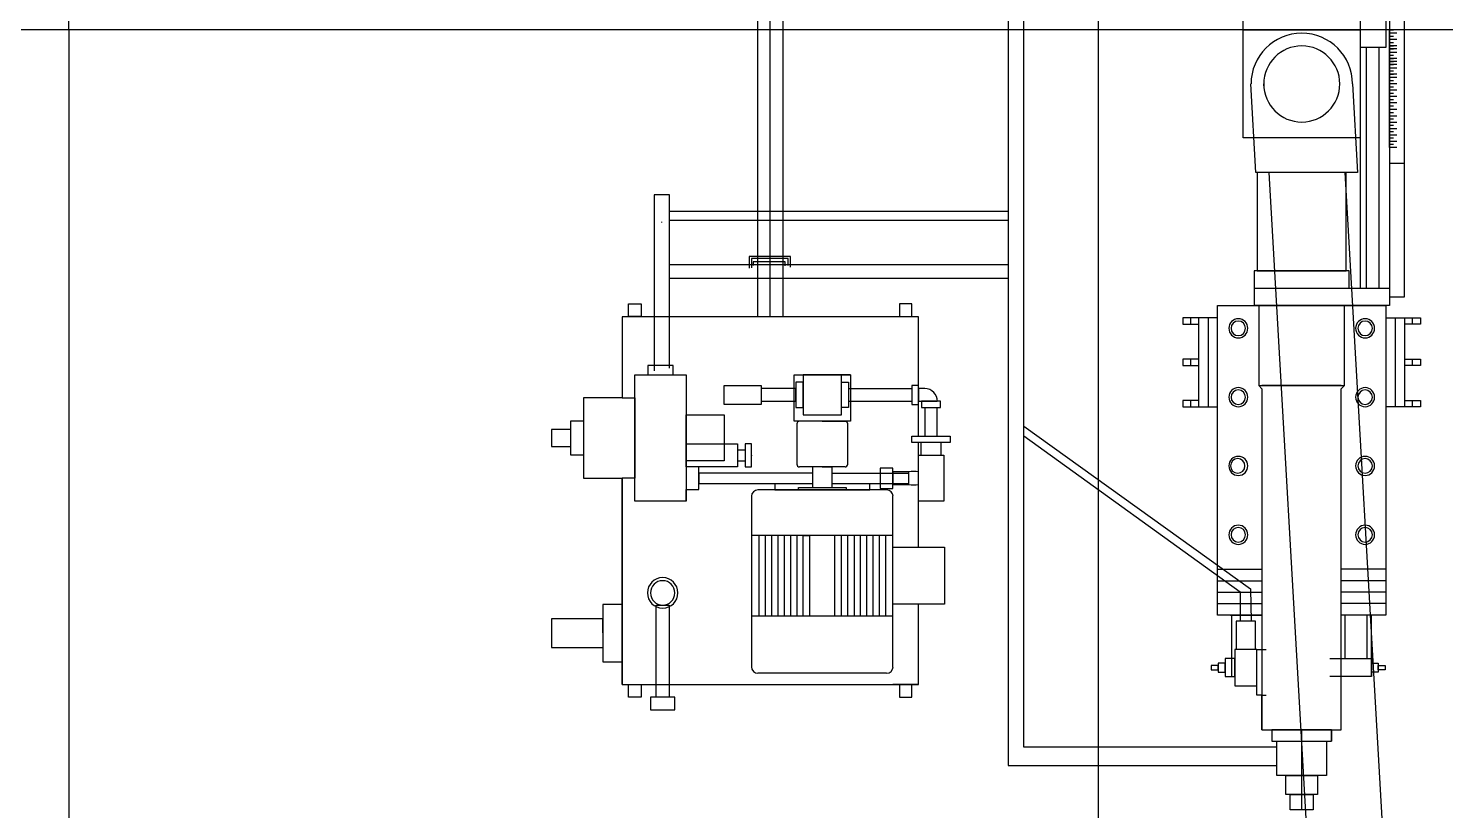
# Model space of a CAD drawing. Header units: inches. Extents: x 23291 to 181956, y 9161 to 51408.
# Drawn here: x 101938 to 104396, y 17415 to 18772 of the extents above; entities that cross this region are included whole.
import ezdxf

# ---------------------------------------------------------------- set-up
doc = ezdxf.new("R2010")
doc.units = ezdxf.units.IN
doc.header["$MEASUREMENT"] = 0
doc.linetypes.add('CENTER2', pattern=[1.125, 0.75, -0.125, 0.125, -0.125])
for name, color, linetype in [('CL', 2, 'Continuous'), ('PDF9_Geometry', 7, 'Continuous'), ('wl 2', 3, 'Continuous')]:
    doc.layers.add(name, color=color, linetype=linetype)

# ---------------------------------------------------------------- blocks, each defined once
blk = doc.blocks.new('2')
at = {"layer": 'PDF9_Geometry', "lineweight": 25}
for p, q in [((28.5852, 30.4683), (28.5852, 32.7103)), ((28.5606, 32.6849), (28.5606, 30.4397)), ((28.1654, 32.0517), (28.1654, 31.1473)), ((28.1853, 31.5995), (28.1853, 32.0517)), ((28.2054, 32.0517), (28.2054, 31.1473)), ((29.1618, 32.0201), (29.1618, 31.5995)), ((29.1857, 31.5995), (29.1857, 32.0201)), ((28.9313, 31.5995), (28.9313, 31.7696)), ((29.1153, 31.7696), (29.1153, 31.5995)), ((29.1563, 31.5995), (29.1563, 31.6266)), ((28.1853, 31.1473), (28.1853, 31.5995)), ((28.9313, 31.5995), (29.1153, 31.5995)), ((28.9313, 31.4296), (28.9313, 31.5995)), ((29.1153, 31.5995), (29.1153, 31.4296)), ((29.1563, 31.5723), (29.1563, 31.5995)), ((29.1618, 31.5949), (29.1618, 31.5999)), ((29.1618, 31.5999), (29.1682, 31.5999)), ((29.1618, 31.5995), (29.1618, 31.1788)), ((29.1857, 31.1788), (29.1857, 31.5995)), ((29.1618, 31.5897), (29.1618, 31.5949)), ((29.1618, 31.5949), (29.1733, 31.5949)), ((29.1618, 31.5847), (29.1618, 31.5897)), ((29.1618, 31.5897), (29.1682, 31.5897)), ((29.1618, 31.5797), (29.1618, 31.5847)), ((29.1618, 31.5847), (29.1733, 31.5847)), ((29.1618, 31.5747), (29.1618, 31.5797)), ((29.1618, 31.5797), (29.1682, 31.5797)), ((29.1153, 31.5723), (29.1359, 31.5723)), ((29.1255, 31.1924), (29.1255, 31.5723)), ((29.1359, 31.5723), (29.1563, 31.5723)), ((29.1456, 31.1924), (29.1456, 31.5723)), ((29.1733, 31.5747), (29.1618, 31.5747)), ((29.1618, 31.5747), (29.1618, 31.5697)), ((29.1618, 31.5697), (29.1618, 31.5747)), ((29.1618, 31.5747), (29.1682, 31.5747)), ((29.1733, 31.5697), (29.1618, 31.5697)), ((29.1618, 31.5697), (29.1618, 31.5647)), ((29.1618, 31.5647), (29.1618, 31.5697)), ((29.1618, 31.5697), (29.1682, 31.5697)), ((29.1618, 31.5597), (29.1618, 31.5647)), ((29.1618, 31.5647), (29.1733, 31.5647)), ((29.1618, 31.5547), (29.1618, 31.5597)), ((29.1618, 31.5597), (29.1682, 31.5597)), ((29.1733, 31.5547), (29.1618, 31.5547)), ((29.1618, 31.5547), (29.1618, 31.5498)), ((29.1618, 31.5498), (29.1618, 31.5547)), ((29.1618, 31.5547), (29.1682, 31.5547)), ((29.1733, 31.5498), (29.1618, 31.5498)), ((29.1618, 31.5498), (29.1618, 31.5448)), ((29.1618, 31.5448), (29.1618, 31.5498)), ((29.1618, 31.5498), (29.1682, 31.5498)), ((29.1733, 31.5448), (29.1618, 31.5448)), ((29.1618, 31.5448), (29.1618, 31.5398)), ((29.1618, 31.5398), (29.1618, 31.5448)), ((29.1618, 31.5448), (29.1682, 31.5448)), ((29.1618, 31.5348), (29.1618, 31.5398)), ((29.1618, 31.5398), (29.1733, 31.5398)), ((29.1618, 31.5298), (29.1618, 31.5348)), ((29.1618, 31.5348), (29.1682, 31.5348)), ((28.9512, 31.3745), (28.9432, 31.5144)), ((28.9634, 31.5144), (28.9636, 31.5076)), ((29.1033, 31.5144), (29.1113, 31.3745)), ((29.1733, 31.5298), (29.1618, 31.5298)), ((29.1618, 31.5298), (29.1618, 31.5248)), ((29.1618, 31.5248), (29.1618, 31.5298)), ((29.1618, 31.5298), (29.1682, 31.5298)), ((29.1618, 31.5198), (29.1618, 31.5248)), ((29.1618, 31.5248), (29.1733, 31.5248)), ((29.1618, 31.5148), (29.1618, 31.5198)), ((29.1618, 31.5198), (29.1682, 31.5198)), ((29.1618, 31.5098), (29.1618, 31.5148)), ((29.1618, 31.5148), (29.1733, 31.5148)), ((29.1618, 31.5048), (29.1618, 31.5098)), ((29.1618, 31.5098), (29.1682, 31.5098)), ((29.1618, 31.4998), (29.1618, 31.5048)), ((29.1618, 31.5048), (29.1733, 31.5048)), ((29.1618, 31.4949), (29.1618, 31.4998)), ((29.1618, 31.4998), (29.1682, 31.4998)), ((29.1618, 31.4899), (29.1618, 31.4949)), ((29.1618, 31.4949), (29.1733, 31.4949)), ((29.1618, 31.4849), (29.1618, 31.4899)), ((29.1618, 31.4899), (29.1682, 31.4899)), ((29.1618, 31.4797), (29.1618, 31.4849)), ((29.1618, 31.4849), (29.1733, 31.4849)), ((29.1618, 31.4747), (29.1618, 31.4797)), ((29.1618, 31.4797), (29.1682, 31.4797)), ((29.1618, 31.4697), (29.1618, 31.4747)), ((29.1618, 31.4747), (29.1733, 31.4747)), ((29.1618, 31.4641), (29.1618, 31.4691)), ((29.1618, 31.4691), (29.1682, 31.4691)), ((29.1618, 31.4591), (29.1618, 31.4641)), ((29.1618, 31.4641), (29.1733, 31.4641)), ((29.1618, 31.4541), (29.1618, 31.4591)), ((29.1618, 31.4591), (29.1682, 31.4591)), ((29.1618, 31.4491), (29.1618, 31.4541)), ((29.1618, 31.4541), (29.1733, 31.4541)), ((29.1618, 31.4441), (29.1618, 31.4491)), ((29.1618, 31.4491), (29.1682, 31.4491)), ((29.1618, 31.4392), (29.1618, 31.4441)), ((29.1618, 31.4441), (29.1733, 31.4441)), ((28.9481, 31.4296), (28.9313, 31.4296)), ((29.1082, 31.4296), (28.9481, 31.4296)), ((29.1153, 31.4296), (29.1082, 31.4296)), ((29.1153, 31.4296), (29.1153, 31.1924)), ((29.1618, 31.4342), (29.1618, 31.4392)), ((29.1618, 31.4392), (29.1682, 31.4392)), ((29.1618, 31.4292), (29.1618, 31.4342)), ((29.1618, 31.4342), (29.1733, 31.4342)), ((29.1618, 31.4242), (29.1618, 31.4292)), ((29.1618, 31.4292), (29.1682, 31.4292)), ((29.1618, 31.4192), (29.1618, 31.4242)), ((29.1618, 31.4242), (29.1733, 31.4242)), ((29.1618, 31.4142), (29.1618, 31.4192)), ((29.1618, 31.4192), (29.1682, 31.4192)), ((29.1733, 31.4142), (29.1618, 31.4142)), ((29.1618, 31.4142), (29.1618, 31.4092)), ((29.1618, 31.4092), (29.1618, 31.4042)), ((29.1618, 31.4042), (29.1618, 31.3992)), ((29.1618, 31.3992), (29.1618, 31.3942)), ((29.1618, 31.3942), (29.1618, 31.3892)), ((29.1618, 31.3892), (29.1857, 31.3892)), ((29.0234, 31.3745), (28.9512, 31.3745)), ((28.9532, 31.3745), (28.9532, 31.2195)), ((28.9714, 31.3745), (29.0354, 30.2555)), ((29.1113, 31.3745), (29.0234, 31.3745)), ((29.0914, 31.3745), (29.1554, 30.2555)), ((29.0934, 31.2195), (29.0934, 31.3745)), ((28.0267, 31.3397), (28.0026, 31.3397)), ((28.0026, 31.3397), (28.0026, 31.0622)), ((28.0267, 31.0662), (28.0267, 31.3397)), ((28.0267, 31.3138), (28.5606, 31.3138)), ((28.0137, 31.2968), (28.0137, 31.2958)), ((28.5606, 31.2988), (28.0267, 31.2988)), ((28.2172, 31.2423), (28.1523, 31.2423)), ((28.1523, 31.2423), (28.1523, 31.2237)), ((28.2172, 31.2253), (28.2172, 31.2423)), ((28.0267, 31.2297), (28.5606, 31.2297)), ((28.2136, 31.2393), (28.1556, 31.2393)), ((28.1556, 31.2393), (28.1556, 31.2243)), ((28.2088, 31.2337), (28.1587, 31.2337)), ((28.1587, 31.2337), (28.1587, 31.2283)), ((28.2088, 31.2277), (28.2088, 31.2337)), ((28.2136, 31.2283), (28.2136, 31.2393)), ((28.0267, 31.2082), (28.5606, 31.2082)), ((29.0983, 31.2195), (28.9483, 31.2195)), ((28.9483, 31.2195), (28.9483, 31.1652)), ((28.9532, 31.2195), (29.0234, 31.2195)), ((29.0234, 31.2195), (29.0934, 31.2195)), ((29.0983, 31.1924), (29.0983, 31.2195)), ((28.9483, 31.1924), (29.1618, 31.1924)), ((29.1618, 31.1924), (29.1618, 31.1652)), ((29.1618, 31.1788), (29.1857, 31.1788)), ((27.9619, 31.1475), (27.9619, 31.1674)), ((27.9619, 31.1674), (27.9818, 31.1674)), ((27.9818, 31.1674), (27.9818, 31.1475)), ((28.4089, 31.1674), (28.389, 31.1674)), ((28.389, 31.1674), (28.389, 31.1475)), ((28.4089, 31.1475), (28.4089, 31.1674)), ((28.8908, 30.6769), (28.8908, 31.1652)), ((28.8908, 31.1652), (28.9559, 31.1652)), ((28.9483, 31.1652), (29.0234, 31.1652)), ((29.1618, 31.1652), (28.9483, 31.1652)), ((28.9559, 31.1652), (28.9559, 31.0387)), ((29.0234, 31.1652), (29.0983, 31.1652)), ((29.0858, 31.1652), (29.1359, 31.1652)), ((29.0907, 31.0387), (29.0907, 31.1652)), ((29.0983, 31.1652), (29.1558, 31.1652)), ((29.1558, 31.1652), (29.1153, 31.1652)), ((29.1456, 31.1652), (29.1357, 31.1652)), ((29.1357, 31.1652), (29.1558, 31.1652)), ((29.1558, 31.1652), (29.1558, 30.6769)), ((28.4189, 31.1473), (27.9519, 31.1473)), ((27.9519, 31.1473), (27.9519, 31.0193)), ((27.9818, 31.1475), (27.9619, 31.1475)), ((28.4189, 30.9588), (28.4189, 31.1473)), ((28.8609, 31.1453), (28.8359, 31.1453)), ((28.8359, 31.1453), (28.8359, 31.1353)), ((28.8359, 31.1353), (28.8609, 31.1353)), ((28.8483, 31.1353), (28.8483, 31.1453)), ((28.8908, 31.1453), (28.8609, 31.1453)), ((28.8609, 31.1453), (28.8609, 31.0053)), ((28.8757, 31.1453), (28.8757, 31.0053)), ((29.1558, 31.1453), (29.1857, 31.1453)), ((29.1709, 31.1453), (29.1709, 31.0053)), ((29.1857, 31.1453), (29.1857, 31.0053)), ((29.1857, 31.1453), (29.2107, 31.1453)), ((29.2107, 31.1353), (29.1857, 31.1353)), ((29.1983, 31.1353), (29.1983, 31.1453)), ((29.2107, 31.1453), (29.2107, 31.1353)), ((28.0323, 31.0706), (27.9924, 31.0706)), ((27.9924, 31.0706), (27.9924, 31.0556)), ((28.0323, 31.0556), (28.0323, 31.0706)), ((28.8609, 31.0804), (28.8359, 31.0804)), ((28.8359, 31.0804), (28.8359, 31.0704)), ((28.8359, 31.0704), (28.8609, 31.0704)), ((28.8483, 31.0704), (28.8483, 31.0804)), ((29.1857, 31.0804), (29.2107, 31.0804)), ((29.2107, 31.0704), (29.1857, 31.0704)), ((29.1983, 31.0704), (29.1983, 31.0804)), ((29.2107, 31.0804), (29.2107, 31.0704)), ((27.9718, 30.956), (27.9718, 31.0556)), ((27.9718, 31.0556), (28.0529, 31.0556)), ((27.9924, 31.0556), (28.0123, 31.0556)), ((28.0123, 31.0556), (28.0323, 31.0556)), ((28.0529, 31.0556), (28.0529, 30.8566)), ((28.2229, 30.9924), (28.2229, 31.0556)), ((28.2229, 31.0556), (28.3117, 31.0556)), ((28.2371, 31.0439), (28.226, 31.0439)), ((28.226, 31.0439), (28.226, 31.0039)), ((28.2674, 31.0556), (28.2371, 31.0556)), ((28.2371, 31.0556), (28.2371, 30.9924)), ((28.2371, 31.0239), (28.2371, 31.0439)), ((28.2978, 31.0556), (28.2674, 31.0556)), ((28.2978, 31.0556), (28.3117, 31.0556)), ((28.3117, 31.0556), (28.2978, 31.0556)), ((28.2978, 31.0556), (28.3117, 31.0556)), ((28.2978, 30.9924), (28.2978, 31.0556)), ((28.2978, 31.0439), (28.3088, 31.0439)), ((28.3088, 31.0439), (28.3088, 31.0039)), ((28.3117, 31.0556), (28.3117, 30.9824)), ((27.9519, 31.0193), (27.891, 31.0193)), ((27.891, 31.0193), (27.891, 30.8927)), ((27.9519, 31.0193), (27.9718, 31.0193)), ((27.9718, 31.0193), (27.9718, 30.8927)), ((28.1129, 31.0089), (28.1129, 31.0389)), ((28.1129, 31.0389), (28.1709, 31.0389)), ((28.1709, 31.0389), (28.1709, 31.0239)), ((28.226, 31.0339), (28.1709, 31.0339)), ((28.1709, 31.0339), (28.1709, 31.0139)), ((28.1709, 31.0239), (28.1709, 31.0089)), ((28.226, 31.0239), (28.226, 31.0339)), ((28.226, 31.0139), (28.226, 31.0239)), ((28.2371, 31.0039), (28.2371, 31.0239)), ((28.3088, 31.0339), (28.3638, 31.0339)), ((28.3638, 31.0339), (28.4089, 31.0339)), ((28.4189, 31.0389), (28.4089, 31.0389)), ((28.4089, 31.0389), (28.4089, 31.0089)), ((28.4189, 31.0239), (28.4189, 31.0389)), ((28.4289, 31.0339), (28.4189, 31.0339)), ((28.4189, 31.0339), (28.4189, 31.0139)), ((28.4189, 31.0089), (28.4189, 31.0239)), ((28.9559, 31.0387), (28.9607, 31.0337)), ((28.9559, 31.0387), (29.0234, 31.0387)), ((29.0858, 31.0387), (28.9607, 31.0387)), ((28.9607, 31.0337), (28.9607, 30.496)), ((29.0234, 31.0387), (29.0907, 31.0387)), ((29.0858, 31.0337), (29.0907, 31.0387)), ((29.0858, 30.496), (29.0858, 31.0337)), ((28.1709, 31.0089), (28.1129, 31.0089)), ((28.1709, 31.0139), (28.226, 31.0139)), ((28.226, 31.0039), (28.2371, 31.0039)), ((28.3088, 31.0039), (28.2978, 31.0039)), ((28.3088, 31.0139), (28.3638, 31.0139)), ((28.3638, 31.0139), (28.4089, 31.0139)), ((28.4089, 31.0089), (28.4189, 31.0089)), ((28.4189, 31.0139), (28.4289, 31.0139)), ((28.424, 31.0139), (28.424, 31.0039)), ((28.4539, 31.0139), (28.424, 31.0139)), ((28.424, 31.0039), (28.4388, 31.0039)), ((28.4289, 31.0139), (28.4488, 31.0139)), ((28.4289, 31.0039), (28.4289, 30.9588)), ((28.4388, 31.0039), (28.4539, 31.0039)), ((28.4488, 30.9588), (28.4488, 31.0039)), ((28.4539, 31.0039), (28.4539, 31.0139)), ((28.8609, 31.0153), (28.8359, 31.0153)), ((28.8359, 31.0153), (28.8359, 31.0053)), ((28.8359, 31.0053), (28.8609, 31.0053)), ((28.8483, 31.0053), (28.8483, 31.0153)), ((28.8609, 31.0053), (28.8908, 31.0053)), ((29.1857, 31.0053), (29.1558, 31.0053)), ((29.1857, 31.0153), (29.2107, 31.0153)), ((29.2107, 31.0053), (29.1857, 31.0053)), ((29.1983, 31.0053), (29.1983, 31.0153)), ((29.2107, 31.0153), (29.2107, 31.0053)), ((27.8709, 30.9289), (27.8709, 30.9832)), ((27.8709, 30.9832), (27.891, 30.9832)), ((27.891, 30.9832), (27.891, 30.956)), ((28.0529, 30.956), (28.0529, 30.9924)), ((28.0529, 30.9924), (28.1129, 30.9924)), ((28.0529, 30.9924), (28.1129, 30.9924)), ((28.1129, 30.9924), (28.1129, 30.9199)), ((28.2229, 30.9824), (28.2229, 30.9924)), ((28.3117, 30.9824), (28.2229, 30.9824)), ((28.2274, 30.9784), (28.2274, 30.9147)), ((28.2371, 30.9924), (28.2978, 30.9924)), ((28.2674, 30.9824), (28.3073, 30.9824)), ((28.3073, 30.9784), (28.3073, 30.9147)), ((28.5852, 30.9748), (28.9428, 30.7182)), ((27.8709, 30.9696), (27.8407, 30.9696)), ((27.8407, 30.9696), (27.8407, 30.9424)), ((27.8709, 30.956), (27.8709, 30.9696)), ((27.8709, 30.9424), (27.8709, 30.956)), ((27.891, 30.956), (27.891, 30.9289)), ((27.9718, 30.8566), (27.9718, 30.956)), ((28.0529, 30.9199), (28.0529, 30.956)), ((28.4089, 30.9488), (28.4089, 30.9588)), ((28.4089, 30.9588), (28.4689, 30.9588)), ((28.4289, 30.9588), (28.4388, 30.9588)), ((28.4388, 30.9588), (28.4488, 30.9588)), ((28.4689, 30.9588), (28.4689, 30.9488)), ((28.5852, 30.9592), (28.9262, 30.7136)), ((27.8407, 30.9424), (27.8709, 30.9424)), ((28.0529, 30.9107), (28.0529, 30.9466)), ((28.0529, 30.9466), (28.1339, 30.9466)), ((28.1339, 30.9466), (28.1339, 30.9107)), ((28.1339, 30.9376), (28.1459, 30.9376)), ((28.1558, 30.9466), (28.1459, 30.9466)), ((28.1459, 30.9466), (28.1459, 30.9107)), ((28.1459, 30.9376), (28.1459, 30.9197)), ((28.1558, 30.9107), (28.1558, 30.9466)), ((28.1558, 30.9287), (28.1558, 30.9376)), ((28.4388, 30.9488), (28.4089, 30.9488)), ((28.4189, 30.7839), (28.4189, 30.9488)), ((28.455, 30.9488), (28.4229, 30.9488)), ((28.4229, 30.9488), (28.4229, 30.9289)), ((28.4689, 30.9488), (28.4388, 30.9488)), ((28.455, 30.9289), (28.455, 30.9488)), ((27.891, 30.9289), (27.8709, 30.9289)), ((28.1129, 30.9199), (28.0529, 30.9199)), ((28.0728, 30.9107), (28.0529, 30.9107)), ((28.1339, 30.9107), (28.0529, 30.9107)), ((28.0728, 30.8746), (28.0728, 30.9107)), ((28.1459, 30.9197), (28.1339, 30.9197)), ((28.1459, 30.9107), (28.1558, 30.9107)), ((28.1558, 30.9197), (28.1558, 30.9287)), ((28.1558, 30.9287), (28.1558, 30.9279)), ((28.3033, 30.9107), (28.2313, 30.9107)), ((28.2522, 30.9107), (28.2522, 30.8782)), ((28.2674, 30.9107), (28.2825, 30.9107)), ((28.2825, 30.9107), (28.2825, 30.8782)), ((28.3788, 30.9087), (28.3589, 30.9087)), ((28.3589, 30.9087), (28.3589, 30.8766)), ((28.3788, 30.8927), (28.3788, 30.9087)), ((28.4189, 30.8927), (28.4189, 30.9289)), ((28.4189, 30.9289), (28.459, 30.9289)), ((28.4388, 30.9289), (28.455, 30.9289)), ((28.459, 30.9289), (28.459, 30.8564)), ((27.891, 30.8927), (27.9519, 30.8927)), ((27.9718, 30.8927), (27.9519, 30.8927)), ((27.9519, 30.8927), (27.9519, 30.5673)), ((27.9519, 30.5673), (27.9519, 30.8927)), ((27.9519, 30.8927), (27.9519, 30.5673)), ((28.2522, 30.9007), (28.0728, 30.9007)), ((28.0728, 30.9007), (28.0728, 30.8927)), ((28.0728, 30.8927), (28.0728, 30.8845)), ((28.0728, 30.8845), (28.2522, 30.8845)), ((28.1924, 30.8845), (28.1924, 30.8742)), ((28.2825, 30.9007), (28.4038, 30.9007)), ((28.2825, 30.8845), (28.4038, 30.8845)), ((28.3425, 30.8742), (28.3425, 30.8845)), ((28.4038, 30.9027), (28.3788, 30.9027)), ((28.3788, 30.9027), (28.3788, 30.8927)), ((28.3788, 30.8927), (28.3788, 30.9007)), ((28.3788, 30.9007), (28.3788, 30.8845)), ((28.3788, 30.8766), (28.3788, 30.8927)), ((28.4038, 30.8825), (28.4038, 30.9027)), ((28.0529, 30.8746), (28.0529, 30.8566)), ((28.0529, 30.8566), (28.0529, 30.8746)), ((28.0529, 30.8746), (28.0728, 30.8746)), ((28.1558, 30.8642), (28.1558, 30.5953)), ((28.3689, 30.8742), (28.1658, 30.8742)), ((28.1924, 30.8742), (28.2674, 30.8742)), ((28.2298, 30.8742), (28.2298, 30.8782)), ((28.2298, 30.8782), (28.3049, 30.8782)), ((28.2674, 30.8742), (28.2298, 30.8742)), ((28.2674, 30.8742), (28.3292, 30.8742)), ((28.2674, 30.8742), (28.3425, 30.8742)), ((28.3049, 30.8742), (28.2674, 30.8742)), ((28.3049, 30.8782), (28.3049, 30.8742)), ((28.3589, 30.8766), (28.3788, 30.8766)), ((28.3788, 30.8825), (28.4038, 30.8825)), ((28.3788, 30.5953), (28.3788, 30.8642)), ((28.0529, 30.8566), (27.9718, 30.8566)), ((28.459, 30.8564), (28.4189, 30.8564)), ((28.2674, 30.8023), (28.1558, 30.8023)), ((28.1773, 30.8023), (28.1673, 30.8023)), ((28.1673, 30.8023), (28.1673, 30.6757)), ((28.1873, 30.8023), (28.1773, 30.8023)), ((28.1773, 30.8023), (28.1773, 30.6757)), ((28.1975, 30.8023), (28.1873, 30.8023)), ((28.1873, 30.8023), (28.1873, 30.6757)), ((28.2074, 30.8023), (28.1975, 30.8023)), ((28.1975, 30.8023), (28.1975, 30.6757)), ((28.2174, 30.8023), (28.2074, 30.8023)), ((28.2074, 30.8023), (28.2074, 30.6757)), ((28.2274, 30.8023), (28.2174, 30.8023)), ((28.2174, 30.8023), (28.2174, 30.6757)), ((28.2373, 30.8023), (28.2274, 30.8023)), ((28.2274, 30.8023), (28.2274, 30.6757)), ((28.2373, 30.6757), (28.2373, 30.8023)), ((28.2373, 30.8023), (28.2473, 30.8023)), ((28.2473, 30.8023), (28.2473, 30.6757)), ((28.3788, 30.8023), (28.2674, 30.8023)), ((28.2874, 30.8023), (28.2674, 30.8023)), ((28.2874, 30.6757), (28.2874, 30.8023)), ((28.2973, 30.8023), (28.2973, 30.6757)), ((28.3073, 30.8023), (28.3073, 30.6757)), ((28.3175, 30.8023), (28.3175, 30.6757)), ((28.3274, 30.8023), (28.3274, 30.6757)), ((28.3374, 30.8023), (28.3374, 30.6757)), ((28.3474, 30.8023), (28.3474, 30.6757)), ((28.3573, 30.8023), (28.3573, 30.6757)), ((28.3673, 30.8023), (28.3673, 30.6757)), ((28.3788, 30.6757), (28.3788, 30.8023)), ((28.3788, 30.739), (28.3788, 30.7931)), ((28.3788, 30.739), (28.3788, 30.7839)), ((28.3788, 30.7839), (28.4599, 30.7839)), ((28.4599, 30.7839), (28.4599, 30.6939)), ((28.3788, 30.6847), (28.3788, 30.739)), ((28.8908, 30.749), (28.9607, 30.749)), ((28.8908, 30.7308), (28.9607, 30.7308)), ((29.1558, 30.749), (29.0858, 30.749)), ((29.1558, 30.7308), (29.0858, 30.7308)), ((28.8908, 30.7129), (28.9607, 30.7129)), ((28.9262, 30.7136), (28.9266, 30.6673)), ((28.9428, 30.7182), (28.9439, 30.6673)), ((29.1558, 30.7129), (29.0858, 30.7129)), ((27.9519, 30.6937), (27.9216, 30.6937)), ((27.9216, 30.6937), (27.9216, 30.6032)), ((28.0057, 30.5475), (28.0057, 30.6925)), ((28.0057, 30.6925), (28.0157, 30.6925)), ((28.0157, 30.6925), (28.0259, 30.6925)), ((28.0259, 30.6925), (28.0259, 30.5475)), ((28.4599, 30.6939), (28.3788, 30.6939)), ((28.4189, 30.5673), (28.4189, 30.6939)), ((28.8908, 30.6949), (28.9607, 30.6949)), ((29.1558, 30.6949), (29.0858, 30.6949)), ((27.9216, 30.6711), (27.8407, 30.6711)), ((27.8407, 30.6711), (27.8407, 30.6258)), ((27.9216, 30.6486), (27.9216, 30.6711)), ((28.1558, 30.6757), (28.2674, 30.6757)), ((28.2674, 30.6757), (28.3788, 30.6757)), ((28.9109, 30.6769), (28.8908, 30.6769)), ((28.9109, 30.6769), (28.9607, 30.6769)), ((28.9607, 30.6769), (28.9109, 30.6769)), ((28.9131, 30.5797), (28.9131, 30.6769)), ((28.9202, 30.6769), (28.9552, 30.6769)), ((28.9503, 30.6673), (28.9202, 30.6673)), ((28.9202, 30.6673), (28.9202, 30.6226)), ((28.9503, 30.6226), (28.9503, 30.6673)), ((29.1359, 30.6769), (29.0858, 30.6769)), ((29.1264, 30.6769), (29.0914, 30.6769)), ((29.0914, 30.6769), (29.0914, 30.6082)), ((29.1264, 30.6082), (29.1264, 30.6769)), ((29.1335, 30.5797), (29.1335, 30.6769)), ((29.1558, 30.6769), (29.1359, 30.6769)), ((27.8407, 30.6258), (27.9216, 30.6258)), ((28.9528, 30.6226), (28.9178, 30.6226)), ((28.9178, 30.6226), (28.9178, 30.5653)), ((28.9528, 30.5503), (28.9528, 30.6226)), ((28.9528, 30.6226), (28.9607, 30.6226)), ((28.9528, 30.5653), (28.9528, 30.6226)), ((28.9607, 30.6226), (28.9672, 30.6226)), ((27.9216, 30.6032), (27.9519, 30.6032)), ((27.9519, 30.6032), (27.9519, 30.5673)), ((28.8919, 30.5975), (28.8808, 30.5975)), ((28.8808, 30.5975), (28.8808, 30.5905)), ((28.9025, 30.6011), (28.8919, 30.6011)), ((28.8919, 30.6011), (28.8919, 30.5869)), ((28.8919, 30.5941), (28.8919, 30.5975)), ((28.8919, 30.5905), (28.8919, 30.5941)), ((28.9178, 30.6082), (28.9025, 30.6082)), ((28.9025, 30.6082), (28.9025, 30.5797)), ((28.9025, 30.5941), (28.9025, 30.6011)), ((28.9025, 30.5869), (28.9025, 30.5941)), ((28.9178, 30.5941), (28.9178, 30.6082)), ((28.9178, 30.5797), (28.9178, 30.5941)), ((29.0677, 30.6082), (29.1335, 30.6082)), ((29.1335, 30.6082), (29.1335, 30.5797)), ((29.1335, 30.5941), (29.1335, 30.6011)), ((29.1335, 30.6011), (29.1441, 30.6011)), ((29.1335, 30.5869), (29.1335, 30.5941)), ((29.1441, 30.6011), (29.1441, 30.5869)), ((29.1441, 30.5941), (29.1441, 30.5975)), ((29.1441, 30.5975), (29.1552, 30.5975)), ((29.1441, 30.5905), (29.1441, 30.5941)), ((29.1552, 30.5975), (29.1552, 30.5905)), ((28.3689, 30.5853), (28.1658, 30.5853)), ((28.8808, 30.5905), (28.8919, 30.5905)), ((28.8919, 30.5869), (28.9025, 30.5869)), ((28.9025, 30.5797), (28.9178, 30.5797)), ((29.1335, 30.5797), (29.0677, 30.5797)), ((29.1441, 30.5869), (29.1335, 30.5869)), ((29.1552, 30.5905), (29.1441, 30.5905)), ((27.9519, 30.5673), (28.4189, 30.5673)), ((27.9519, 30.5673), (28.0329, 30.5673)), ((27.9519, 30.5673), (27.9718, 30.5673)), ((27.9619, 30.5471), (27.9619, 30.5673)), ((27.9718, 30.5673), (27.9818, 30.5673)), ((27.9818, 30.5673), (27.9818, 30.5471)), ((28.4189, 30.5673), (28.3788, 30.5673)), ((28.389, 30.5673), (28.389, 30.5471)), ((28.4089, 30.5471), (28.4089, 30.5673)), ((28.9178, 30.5653), (28.9528, 30.5653)), ((28.9528, 30.5503), (28.9528, 30.5653)), ((28.9607, 30.5503), (28.9528, 30.5503)), ((28.9607, 30.496), (28.9607, 30.5503)), ((28.9607, 30.5503), (28.9676, 30.5503)), ((27.9818, 30.5471), (27.9619, 30.5471)), ((28.0157, 30.5475), (27.9968, 30.5475)), ((27.9968, 30.5475), (27.9968, 30.5276)), ((27.9968, 30.5276), (28.0157, 30.5276)), ((28.0157, 30.5475), (28.0057, 30.5475)), ((28.0347, 30.5475), (28.0157, 30.5475)), ((28.0259, 30.5475), (28.0157, 30.5475)), ((28.0157, 30.5276), (28.0347, 30.5276)), ((28.0347, 30.5276), (28.0347, 30.5475)), ((28.389, 30.5471), (28.4089, 30.5471)), ((28.9607, 30.496), (29.0858, 30.496)), ((29.0234, 30.496), (28.9765, 30.496)), ((28.9765, 30.496), (28.9765, 30.4781)), ((29.0234, 30.3695), (29.0234, 30.496)), ((29.0701, 30.496), (29.0234, 30.496)), ((29.0234, 30.496), (29.0701, 30.496)), ((29.0701, 30.4781), (29.0701, 30.496)), ((29.0701, 30.496), (29.0701, 30.4781)), ((28.9842, 30.4683), (28.5852, 30.4683)), ((28.9765, 30.4781), (29.0701, 30.4781)), ((28.9842, 30.4238), (28.9842, 30.4781)), ((28.9842, 30.4781), (29.0234, 30.4781)), ((29.0234, 30.4781), (29.0624, 30.4781)), ((29.0624, 30.4781), (29.0624, 30.4238)), ((28.5606, 30.4397), (28.9842, 30.4397)), ((29.0624, 30.4238), (28.9842, 30.4238)), ((28.9984, 30.3938), (28.9984, 30.4238)), ((28.9984, 30.4238), (29.0234, 30.4238)), ((29.0234, 30.4238), (29.0482, 30.4238)), ((29.0482, 30.4238), (29.0482, 30.3938)), ((29.0482, 30.3938), (28.9984, 30.3938)), ((29.0052, 30.3695), (29.0052, 30.3938)), ((29.0052, 30.3938), (29.0234, 30.3938)), ((29.0234, 30.3938), (29.0413, 30.3938)), ((29.0413, 30.3938), (29.0413, 30.3695)), ((29.0413, 30.3695), (29.0052, 30.3695))]:
    blk.add_line(p, q, dxfattribs=at)
for centre, start_param, end_param in [((28.4115, 30.8644), 1.395301, 1.746292), ((28.4115, 30.9207), 4.536915, 4.887863)]:
    blk.add_ellipse(centre, major_axis=(0.043, 0), ratio=0.901599, start_param=start_param, end_param=end_param, dxfattribs=at)
for points in [[(29.0235, 31.5943), (28.9793, 31.5943), (28.9435, 31.5585), (28.9435, 31.5143)], [(29.1036, 31.5143), (29.1036, 31.5585), (29.0677, 31.5943), (29.0235, 31.5943)], [(29.0235, 31.5743), (28.9904, 31.5743), (28.9636, 31.5475), (28.9636, 31.5143)], [(29.0834, 31.5143), (29.0834, 31.5475), (29.0566, 31.5743), (29.0235, 31.5743)], [(28.9636, 31.5143), (28.9636, 31.4812), (28.9904, 31.4543), (29.0235, 31.4543)], [(29.0235, 31.4543), (29.0566, 31.4543), (29.0834, 31.4812), (29.0834, 31.5143)], [(28.9234, 31.1441), (28.9152, 31.1441), (28.9085, 31.1373), (28.9085, 31.129)], [(28.9234, 31.1405), (28.9171, 31.1405), (28.912, 31.1353), (28.912, 31.129)], [(28.9384, 31.129), (28.9384, 31.1373), (28.9317, 31.1441), (28.9234, 31.1441)], [(28.9348, 31.129), (28.9348, 31.1353), (28.9297, 31.1405), (28.9234, 31.1405)], [(29.1234, 31.1441), (29.1151, 31.1441), (29.1084, 31.1373), (29.1084, 31.129)], [(29.1234, 31.1405), (29.1171, 31.1405), (29.112, 31.1353), (29.112, 31.129)], [(29.1383, 31.129), (29.1383, 31.1373), (29.1316, 31.1441), (29.1234, 31.1441)], [(29.1348, 31.129), (29.1348, 31.1353), (29.1297, 31.1405), (29.1234, 31.1405)], [(28.9085, 31.129), (28.9085, 31.1207), (28.9152, 31.1139), (28.9234, 31.1139)], [(28.912, 31.129), (28.912, 31.1227), (28.9171, 31.1175), (28.9234, 31.1175)], [(28.9234, 31.1139), (28.9317, 31.1139), (28.9384, 31.1207), (28.9384, 31.129)], [(28.9234, 31.1175), (28.9297, 31.1175), (28.9348, 31.1227), (28.9348, 31.129)], [(29.1084, 31.129), (29.1084, 31.1207), (29.1151, 31.1139), (29.1234, 31.1139)], [(29.112, 31.129), (29.112, 31.1227), (29.1171, 31.1175), (29.1234, 31.1175)], [(29.1234, 31.1139), (29.1316, 31.1139), (29.1383, 31.1207), (29.1383, 31.129)], [(29.1234, 31.1175), (29.1297, 31.1175), (29.1348, 31.1227), (29.1348, 31.129)], [(28.449, 31.0138), (28.449, 31.0249), (28.44, 31.0339), (28.429, 31.0339)], [(28.9234, 31.0355), (28.9152, 31.0355), (28.9085, 31.0287), (28.9085, 31.0204)], [(28.9085, 31.0204), (28.9085, 31.0121), (28.9152, 31.0053), (28.9234, 31.0053)], [(28.9234, 31.0319), (28.9171, 31.0319), (28.912, 31.0267), (28.912, 31.0204)], [(28.912, 31.0204), (28.912, 31.0141), (28.9171, 31.0089), (28.9234, 31.0089)], [(28.9384, 31.0204), (28.9384, 31.0287), (28.9317, 31.0355), (28.9234, 31.0355)], [(28.9348, 31.0204), (28.9348, 31.0267), (28.9297, 31.0319), (28.9234, 31.0319)], [(28.9234, 31.0053), (28.9317, 31.0053), (28.9384, 31.0121), (28.9384, 31.0204)], [(28.9234, 31.0089), (28.9297, 31.0089), (28.9348, 31.0141), (28.9348, 31.0204)], [(29.1234, 31.0355), (29.1151, 31.0355), (29.1084, 31.0287), (29.1084, 31.0204)], [(29.1084, 31.0204), (29.1084, 31.0121), (29.1151, 31.0053), (29.1234, 31.0053)], [(29.1234, 31.0319), (29.1171, 31.0319), (29.112, 31.0267), (29.112, 31.0204)], [(29.112, 31.0204), (29.112, 31.0141), (29.1171, 31.0089), (29.1234, 31.0089)], [(29.1383, 31.0204), (29.1383, 31.0287), (29.1316, 31.0355), (29.1234, 31.0355)], [(29.1348, 31.0204), (29.1348, 31.0267), (29.1297, 31.0319), (29.1234, 31.0319)], [(29.1234, 31.0053), (29.1316, 31.0053), (29.1383, 31.0121), (29.1383, 31.0204)], [(29.1234, 31.0089), (29.1297, 31.0089), (29.1348, 31.0141), (29.1348, 31.0204)], [(28.2315, 30.9824), (28.2292, 30.9824), (28.2274, 30.9805), (28.2274, 30.9783)], [(28.3075, 30.9783), (28.3075, 30.9805), (28.3057, 30.9824), (28.3034, 30.9824)], [(28.2274, 30.9146), (28.2274, 30.9123), (28.2292, 30.9105), (28.2315, 30.9105)], [(28.3034, 30.9105), (28.3057, 30.9105), (28.3075, 30.9123), (28.3075, 30.9146)], [(28.9234, 30.9271), (28.9152, 30.9271), (28.9085, 30.9203), (28.9085, 30.912)], [(28.9085, 30.912), (28.9085, 30.9037), (28.9152, 30.8969), (28.9234, 30.8969)], [(28.9225, 30.9235), (28.9162, 30.9235), (28.9111, 30.9183), (28.9111, 30.912)], [(28.9111, 30.912), (28.9111, 30.9057), (28.9162, 30.9005), (28.9225, 30.9005)], [(28.9339, 30.912), (28.9339, 30.9183), (28.9288, 30.9235), (28.9225, 30.9235)], [(28.9225, 30.9005), (28.9288, 30.9005), (28.9339, 30.9057), (28.9339, 30.912)], [(28.9384, 30.912), (28.9384, 30.9203), (28.9317, 30.9271), (28.9234, 30.9271)], [(28.9234, 30.8969), (28.9317, 30.8969), (28.9384, 30.9037), (28.9384, 30.912)], [(29.1234, 30.9271), (29.1151, 30.9271), (29.1084, 30.9203), (29.1084, 30.912)], [(29.1084, 30.912), (29.1084, 30.9037), (29.1151, 30.8969), (29.1234, 30.8969)], [(29.1234, 30.9235), (29.1171, 30.9235), (29.112, 30.9183), (29.112, 30.912)], [(29.112, 30.912), (29.112, 30.9057), (29.1171, 30.9005), (29.1234, 30.9005)], [(29.1383, 30.912), (29.1383, 30.9203), (29.1316, 30.9271), (29.1234, 30.9271)], [(29.1348, 30.912), (29.1348, 30.9183), (29.1297, 30.9235), (29.1234, 30.9235)], [(29.1234, 30.8969), (29.1316, 30.8969), (29.1383, 30.9037), (29.1383, 30.912)], [(29.1234, 30.9005), (29.1297, 30.9005), (29.1348, 30.9057), (29.1348, 30.912)], [(28.1659, 30.8742), (28.1603, 30.8742), (28.1558, 30.8696), (28.1558, 30.8641)], [(28.379, 30.8641), (28.379, 30.8696), (28.3745, 30.8742), (28.369, 30.8742)], [(28.9234, 30.8185), (28.9152, 30.8185), (28.9085, 30.8117), (28.9085, 30.8034)], [(28.9384, 30.8034), (28.9384, 30.8117), (28.9317, 30.8185), (28.9234, 30.8185)], [(29.1234, 30.8185), (29.1151, 30.8185), (29.1084, 30.8117), (29.1084, 30.8034)], [(29.1383, 30.8034), (29.1383, 30.8117), (29.1316, 30.8185), (29.1234, 30.8185)], [(28.9085, 30.8034), (28.9085, 30.7951), (28.9152, 30.7883), (28.9234, 30.7883)], [(28.9234, 30.8149), (28.9171, 30.8149), (28.912, 30.8097), (28.912, 30.8034)], [(28.912, 30.8034), (28.912, 30.797), (28.9171, 30.7919), (28.9234, 30.7919)], [(28.9348, 30.8034), (28.9348, 30.8097), (28.9297, 30.8149), (28.9234, 30.8149)], [(28.9234, 30.7883), (28.9317, 30.7883), (28.9384, 30.7951), (28.9384, 30.8034)], [(28.9234, 30.7919), (28.9297, 30.7919), (28.9348, 30.797), (28.9348, 30.8034)], [(29.1084, 30.8034), (29.1084, 30.7951), (29.1151, 30.7883), (29.1234, 30.7883)], [(29.1234, 30.8149), (29.1171, 30.8149), (29.112, 30.8097), (29.112, 30.8034)], [(29.112, 30.8034), (29.112, 30.797), (29.1171, 30.7919), (29.1234, 30.7919)], [(29.1348, 30.8034), (29.1348, 30.8097), (29.1297, 30.8149), (29.1234, 30.8149)], [(29.1234, 30.7883), (29.1316, 30.7883), (29.1383, 30.7951), (29.1383, 30.8034)], [(29.1234, 30.7919), (29.1297, 30.7919), (29.1348, 30.797), (29.1348, 30.8034)], [(28.0158, 30.7358), (28.0025, 30.7358), (27.9918, 30.725), (27.9918, 30.7118)], [(28.0158, 30.731), (28.0052, 30.731), (27.9966, 30.7224), (27.9966, 30.7118)], [(28.0398, 30.7118), (28.0398, 30.725), (28.029, 30.7358), (28.0158, 30.7358)], [(28.0349, 30.7118), (28.0349, 30.7224), (28.0264, 30.731), (28.0158, 30.731)], [(27.9918, 30.7118), (27.9918, 30.6985), (28.0025, 30.6877), (28.0158, 30.6877)], [(27.9966, 30.7118), (27.9966, 30.7011), (28.0052, 30.6925), (28.0158, 30.6925)], [(28.0158, 30.6925), (28.0264, 30.6925), (28.0349, 30.7011), (28.0349, 30.7118)], [(28.0158, 30.6877), (28.029, 30.6877), (28.0398, 30.6985), (28.0398, 30.7118)], [(28.1558, 30.5952), (28.1558, 30.5896), (28.1603, 30.5851), (28.1659, 30.5851)], [(28.369, 30.5851), (28.3745, 30.5851), (28.379, 30.5896), (28.379, 30.5952)]]:
    blk.add_open_spline(points, degree=3, dxfattribs=at)
at = {"layer": 'wl 2', "color": 253, "linetype": 'ByBlock', "true_color": 0x9898cc}
blk.add_line((28.7032, 30.1153), (28.7032, 33.0836), dxfattribs=at)

msp = doc.modelspace()

# ---------------------------------------------------------------- linework, layer by layer
for q in [(102008.1, 22216.5), (102008.1, 15321.7)]:
    msp.add_line((102008.1, 18769.1), q)
at = {"layer": 'CL', "linetype": 'CENTER2'}
for p, q in [((175378.8, 18769.1), (99265.5, 18769.1)), ((178232.2, 18769.1), (102008.1, 18769.1))]:
    msp.add_line(p, q, dxfattribs=at)

# ---------------------------------------------------------------- block references
at = {"xscale": 1100, "yscale": 1100, "zscale": 1100}
msp.add_blockref('2', (72220.7, -15990.3), dxfattribs=at)

doc.saveas('drawing.dxf')
